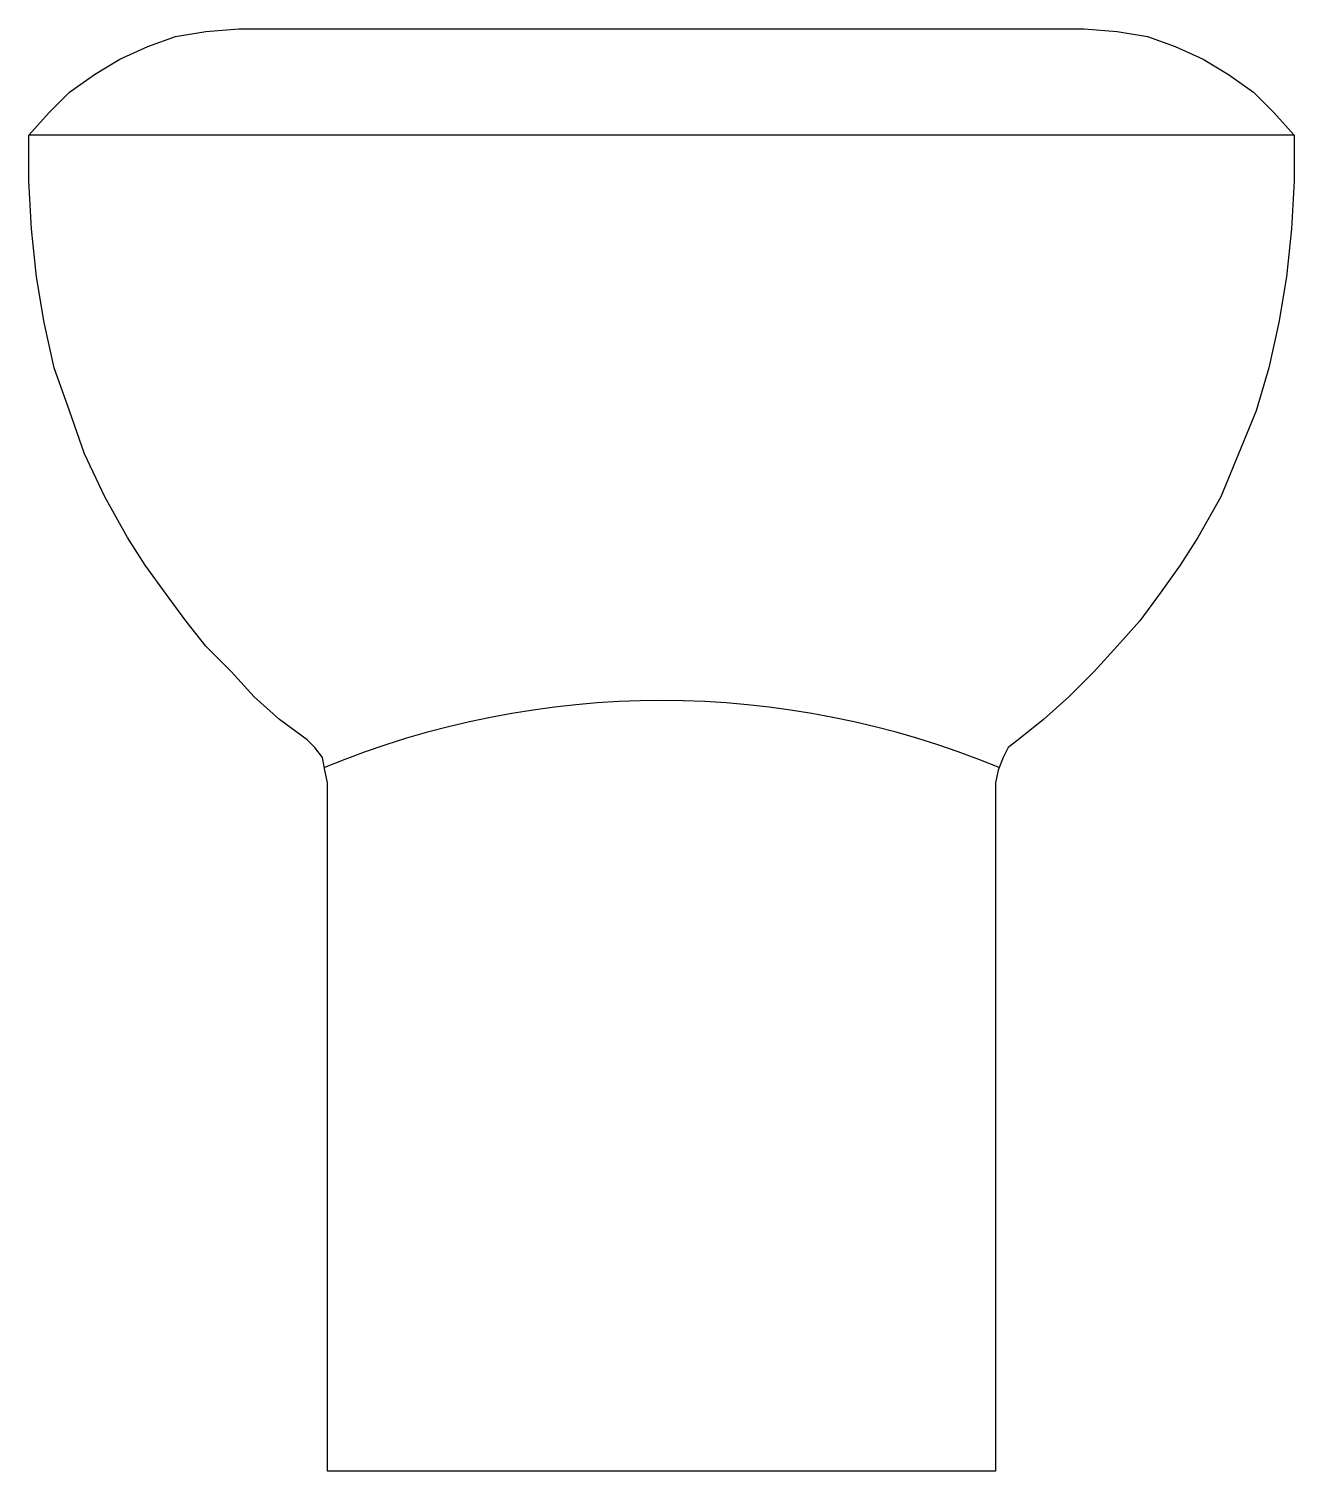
# Model space of a CAD drawing. Header units: millimetres. Extents: x -2977.176 to -2976.817, y 2970.865 to 2971.275.
import ezdxf

# ---------------------------------------------------------------- set-up
doc = ezdxf.new("R2010")
doc.units = ezdxf.units.MM
doc.header["$LTSCALE"] = 10
doc.layers.add('banheiro_louças', color=2, linetype='Continuous')

msp = doc.modelspace()

# ---------------------------------------------------------------- linework, layer by layer
at = {"layer": 'banheiro_louças'}
for points in [[(-2976.87654637926, 2971.274815037496), (-2976.87654637926, 2971.274815037496), (-2976.86719551167, 2971.274095739988), (-2976.858563941588, 2971.272657144975), (-2976.850651669012, 2971.269779954947), (-2976.842739396437, 2971.266183467413), (-2976.835546421368, 2971.261867682372), (-2976.828353446299, 2971.256832599824), (-2976.822599066244, 2971.251078219769), (-2976.816844686189, 2971.244604542207), (-2976.816844686189, 2971.231657187083), (-2976.816844686189, 2971.231657187083), (-2976.817563983696, 2971.217990534452), (-2976.819002578709, 2971.204323881821), (-2976.82116047123, 2971.191376526698), (-2976.824037661258, 2971.178429171574), (-2976.827634148792, 2971.166201113957), (-2976.83266923134, 2971.15397305634), (-2976.837704313888, 2971.141744998724), (-2976.84417799145, 2971.130236238614), (-2976.84417799145, 2971.130236238614), (-2976.849213073998, 2971.122323966038), (-2976.854967454053, 2971.114411693462), (-2976.860721834108, 2971.106499420886), (-2976.86719551167, 2971.099306445818), (-2976.873669189232, 2971.092113470749), (-2976.880862164301, 2971.08492049568), (-2976.888055139369, 2971.078446818118), (-2976.895248114438, 2971.072692438063), (-2976.895248114438, 2971.072692438063), (-2976.898125304466, 2971.070534545543), (-2976.89956389948, 2971.067657355516), (-2976.901002494493, 2971.064060867981), (-2976.901721792, 2971.060464380447), (-2976.901721792, 2971.060464380447), (-2976.901721792, 2970.987815332252), (-2976.901721792, 2970.925236449154), (-2976.901721792, 2970.881359301235), (-2976.901721792, 2970.864815458577), (-2977.091616333815, 2970.864815458577), (-2977.091616333815, 2970.864815458577), (-2977.091616333815, 2970.881359301235), (-2977.091616333815, 2970.925236449154), (-2977.091616333815, 2970.987815332252), (-2977.091616333815, 2971.060464380447), (-2977.091616333815, 2971.060464380447), (-2977.092335631322, 2971.064060867981), (-2977.093054928829, 2971.067657355516), (-2977.09521282135, 2971.070534545543), (-2977.09737071387, 2971.072692438063), (-2977.09737071387, 2971.072692438063), (-2977.105282986446, 2971.078446818118), (-2977.112475961515, 2971.08492049568), (-2977.118949639077, 2971.092113470749), (-2977.126142614145, 2971.099306445818), (-2977.1318969942, 2971.106499420886), (-2977.137651374255, 2971.114411693462), (-2977.14340575431, 2971.122323966038), (-2977.148440836858, 2971.130236238614), (-2977.148440836858, 2971.130236238614), (-2977.15491451442, 2971.141744998724), (-2977.160668894475, 2971.15397305634), (-2977.164984679517, 2971.166201113957), (-2977.169300464558, 2971.178429171574), (-2977.172177654585, 2971.191376526698), (-2977.174335547106, 2971.204323881821), (-2977.175774142119, 2971.217990534452), (-2977.176493439626, 2971.231657187083), (-2977.176493439626, 2971.244604542207), (-2977.176493439626, 2971.244604542207), (-2977.170739059572, 2971.251078219769), (-2977.164984679517, 2971.256832599824), (-2977.157791704448, 2971.261867682372), (-2977.150598729379, 2971.266183467413), (-2977.142686456803, 2971.269779954947), (-2977.134774184228, 2971.272657144975), (-2977.126142614145, 2971.274095739988), (-2977.116791746556, 2971.274815037496), (-2976.87654637926, 2971.274815037496)], [(-2976.816844686189, 2971.244604542207), (-2977.176493439626, 2971.244604542207)]]:
    msp.add_lwpolyline(points, dxfattribs=at)
msp.add_arc((-2976.996593603848, 2970.832820775571), 0.2510318504840634, 67.54267922206515, 112.4573207779349, dxfattribs=at)

doc.saveas('drawing.dxf')
